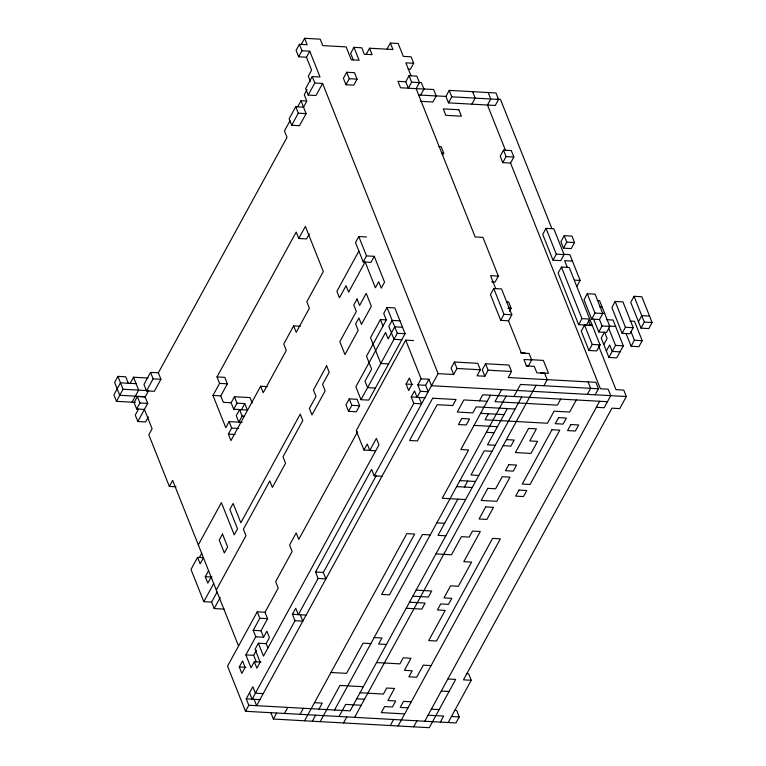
<?xml version="1.0" encoding="UTF-8"?>
<svg xmlns="http://www.w3.org/2000/svg" width="766" height="766" viewBox="0 0 766 766"><rect width="100%" height="100%" fill="white"/><g stroke="black" fill="none" stroke-linecap="round" stroke-linejoin="round"><path stroke-width="1.15" d="M128.286 383.239L125.72 376.786L117.926 376.355L114.622 382.387L119.755 395.294L145.368 396.711M408.125 69.179L410.356 69.304L413.65 63.272L411.083 56.818L403.289 56.387L398.157 43.49L390.363 43.059L392.929 49.503L369.547 48.21L372.113 54.654L364.319 54.223L361.753 47.779L353.959 47.339L359.091 60.236L351.297 59.805L346.165 46.908L322.783 45.615L320.217 39.162L304.629 38.3L307.195 44.754L299.401 44.313L296.107 50.355L298.673 56.799L306.467 57.239L309.761 51.198L301.967 50.767L298.673 56.799M301.335 44.342L304.629 38.3M135.391 402.38L116.461 401.327L123.058 389.252L117.926 376.355M130.21 383.259L133.514 377.217L147.991 378.021M132.049 402.188L138.646 390.114L133.514 377.217M148.451 390.919L145.147 396.96L137.353 396.529L134.06 402.562L136.626 409.015L144.42 409.446L152.118 428.788L148.815 434.829L169.343 486.42L176.027 486.793M158.351 372.812L150.557 372.381L143.96 384.455L146.526 390.899L154.32 391.33L160.917 379.256L158.351 372.812L287.03 137.363L284.464 130.919L289.969 120.856M307.013 89.66L304.265 94.697L306.831 101.141L303.528 107.183L295.733 106.742L289.136 118.816L291.702 125.27L299.496 125.701L306.094 113.627L300.961 100.729L306.534 101.035M309.761 51.198L320.025 76.993L312.231 76.562L305.634 88.636L308.2 95.08L315.994 95.52L322.591 83.446L314.797 83.006L308.2 95.08M297.668 106.771L300.961 100.729M136.626 409.015L139.919 402.973L137.353 396.529M146.526 390.899L153.123 378.825L150.557 372.381M291.702 125.27L298.3 113.196L295.733 106.742M138.55 409.034L135.256 415.067L137.823 421.52L145.617 421.951L148.365 416.915M137.823 421.52L147.714 403.404L145.147 396.96M353.959 47.339L350.665 53.381L353.231 59.825M346.711 72.253L343.407 78.295L345.973 84.739L353.768 85.17L357.071 79.137L354.505 72.684L346.711 72.253L349.277 78.707L345.973 84.739M366.253 54.242L369.547 48.21M387.069 49.091L390.363 43.059M242.171 422.296L229.111 421.654L225.807 427.696L212.977 395.447L219.574 383.373L217.008 376.929L296.203 232.041L298.769 238.485L306.563 238.915L309.311 233.889M298.769 238.485L305.366 226.41L323.329 271.557L306.831 301.737L309.397 308.191L296.203 332.339L293.637 325.885L300.31 326.259M169.343 486.42L172.647 480.378L238.513 645.901M252.158 402.964L250.022 397.592L234.434 396.731L231.131 402.763L223.337 402.332L220.771 395.888L227.368 383.814L224.802 377.36L217.008 376.929M409.063 75.71L411.629 82.163L408.335 88.195L405.769 81.751L409.063 75.71L416.857 76.14L419.423 82.594L416.13 88.626L475.15 236.953L482.944 237.383L498.34 276.086L495.047 282.118L491.705 281.936M237 403.175L244.794 403.605L241.491 409.647L233.697 409.216L237 403.175L234.434 396.731M239.566 409.628L236.263 415.66L238.829 422.114L242.133 416.072L239.566 409.628L247.361 410.059L244.794 403.605M267.315 386.629L260.641 386.255L230.939 440.594L228.373 434.14L231.677 428.108L229.111 421.654M293.637 325.885L283.736 344.001L286.302 350.445L263.207 392.709L260.641 386.255M420.62 95.099L423.924 89.067L421.357 82.613L419.126 82.489M366.588 236.981L358.794 236.55L355.501 242.583L363.199 261.934L370.993 262.365L374.287 256.332L366.493 255.892L363.199 261.934M423.617 88.961L433.642 89.517L436.208 95.961L432.905 102.002L420.658 101.323M198.308 544.875L221.412 502.611L234.243 534.86L237.537 528.818L229.838 509.476L233.142 503.434L240.84 522.785L300.234 414.119L302.8 420.563L282.999 456.785L285.565 463.239L272.37 487.387L269.804 480.933L243.406 529.229L245.972 535.683L216.271 590.012M358.89 251.066L336.896 291.31L339.462 297.763L346.06 285.689L348.626 292.143L365.123 261.953L375.388 287.748L378.691 281.716L381.257 288.16L384.551 282.127L374.287 256.332M445.927 96.42L449.23 90.378L495.995 92.973L498.561 99.427L495.257 105.459L448.493 102.864L445.927 96.42L435.911 95.865M203.143 557.667L197.58 557.361L190.983 569.435L203.813 601.674L211.608 602.105L217.104 592.041M199.505 557.38L201.707 553.349M448.493 102.864L451.796 96.832L449.23 90.378M203.44 557.772L200.146 563.805L197.58 557.361M211.138 577.114L207.845 583.156L205.278 576.702L208.572 570.67M442.614 155.153L443.715 153.143L441.149 146.689L438.928 146.565M471.875 104.166L475.179 98.125L472.612 91.681M203.813 601.674L213.704 583.568M224.189 609.114L214.174 608.558L220.215 597.49M385.997 319.872L380.424 319.556L370.524 337.672L380.798 363.467L388.592 363.898M402.523 327.264L394.729 326.833L388.123 338.907L385.557 332.463L355.864 386.792L360.997 399.689L368.791 400.12L405.09 333.717L394.816 307.922L387.022 307.482L383.728 313.524L386.294 319.977L366.493 356.2L371.625 369.097L365.028 381.171L367.594 387.615L375.388 388.046M349.267 398.866L345.964 404.908L348.53 411.352L356.324 411.782L359.627 405.75L357.061 399.297L349.267 398.866L351.833 405.319L348.53 411.352M360.997 399.689L397.295 333.287L387.022 307.482M503.501 150.146L500.208 156.187L502.774 162.631L510.568 163.072L513.862 157.03L511.295 150.586L503.501 150.146L506.067 156.599L502.774 162.631M357.607 431.727L298.769 539.388L296.203 532.935L289.596 545.009L292.162 551.463L275.664 581.643L278.23 588.097L265.036 612.245L257.242 611.814L227.55 666.142L245.513 711.288L455.952 722.96L459.246 716.919L456.68 710.475L454.458 710.35M413.516 340.573L405.721 340.142L356.228 430.703L363.927 450.044L371.721 450.475M260.986 662.121L254.312 661.757L251.009 667.789L245.876 654.892L255.777 636.785L253.211 630.332L259.808 618.258L257.242 611.814M239.279 666.966L242.573 660.934L245.139 667.378L241.845 673.419L239.279 666.966L245.953 667.339M255.777 636.785L263.571 637.216L261.005 630.763L267.602 618.689L265.036 612.245M263.571 637.216L266.865 631.174L269.431 637.628L266.137 643.66L258.343 643.229L255.04 649.271L260.172 662.169L256.878 668.201L254.312 661.757M363.927 450.044L367.23 444.012L369.796 450.456L375.359 450.762M256.237 661.776L253.67 655.323L256.418 650.296M369.796 450.456L376.393 438.382L378.959 444.835L263.475 656.127L258.343 643.229M406.085 384.053L409.389 378.011L411.955 384.465L408.651 390.497L406.085 384.053L412.769 384.417M245.513 711.288L248.806 705.247L246.24 698.803L252.837 686.729L255.413 693.173L263.207 693.603M259.904 699.645L252.11 699.214L295.006 620.728L292.44 614.284L295.733 608.242L298.3 614.696L318.101 578.474L315.535 572.02L371.625 469.395L374.191 475.839L381.985 476.27M374.191 475.839L413.793 403.395L411.227 396.951L414.521 390.909L417.087 397.363L420.39 391.321L417.824 384.877L421.118 378.835L405.721 340.142M318.101 578.474L325.895 578.904L323.329 572.451L376.125 475.858M420.39 391.321L428.184 391.752L425.618 385.308L428.912 379.266L421.118 378.835M322.591 83.446L438.085 373.645L256.6 705.678L254.034 699.234L246.24 698.803M493.754 288.523L490.451 294.565L500.715 320.36L508.509 320.791L511.812 314.759L501.548 288.954L493.754 288.523L504.018 314.319L500.715 320.36M595.153 394.796L598.457 388.764L595.891 382.311L508.231 377.533L511.525 371.5L508.959 365.047L485.577 363.754L488.143 370.198L484.849 376.24L477.055 375.809L480.349 369.767L477.783 363.323L454.401 362.021L451.107 368.063L453.673 374.507L438.085 373.645M453.673 374.507L456.967 368.475L454.401 362.021M447.871 678.973L455.665 679.404L429.266 727.7L273.385 719.054L276.689 713.012M546.034 228.364L542.73 234.396L552.995 260.191L560.789 260.622L564.092 254.59L553.828 228.795L546.034 228.364L556.298 254.159L552.995 260.191M284.483 713.452L287.777 707.411M509.524 311.341L511.171 308.325L508.605 301.881L506.383 301.756M485.577 363.754L482.283 369.786L484.849 376.24M300.071 714.314L303.365 708.272M564.188 235.679L560.884 241.711L563.45 248.165L571.245 248.596L574.548 242.554L571.982 236.11L564.188 235.679L566.754 242.123L563.45 248.165M304.562 720.787L406.851 533.634L414.645 534.065L381.65 594.435L389.444 594.866L422.439 534.496L430.233 534.927M479.439 400.819L482.743 394.777L607.448 401.7M312.356 721.218L315.659 715.176M318.953 709.144L322.256 703.102L314.462 702.671M490.537 395.218L460.835 449.546L468.629 449.977L442.241 498.273L465.623 499.576M592.319 325.531L584.525 325.09L581.231 331.132L588.93 350.474L596.724 350.914L600.017 344.872L569.224 267.487L561.43 267.056L558.127 273.089L578.656 324.679L586.45 325.119L589.753 319.077L581.959 318.646L578.656 324.679M320.15 721.649L339.951 685.426L363.333 686.719M488.43 413.755L485.127 419.797L547.479 423.253L554.086 411.179L569.674 412.041L576.271 399.967M501.625 389.607L495.028 401.681L557.38 405.137L560.683 399.105M334.541 710.005L506.125 396.079M508.509 320.791L521.349 353.04L529.143 353.471L531.709 359.915L528.406 365.957L526.175 365.832M339.041 716.478L345.638 704.404L361.226 705.266M457.829 499.145L438.028 535.367L445.822 535.798M464.426 487.071L467.72 481.029M507.322 408.584L487.521 444.807L495.315 445.238M513.919 396.51L520.516 384.436L598.457 388.764M576.836 286.484L580.14 280.442L569.875 254.647L563.192 254.283M343.532 722.941L346.835 716.909M521.713 396.941L350.129 710.867L248.806 705.247M354.629 717.34L536.104 385.298M587.283 293.713L583.979 299.755L591.678 319.096L599.472 319.527L602.775 313.495L595.077 294.144L587.283 293.713L594.981 313.064L591.678 319.096M543.898 385.729L547.202 379.697L544.636 373.243L536.842 372.812L534.275 366.368L526.481 365.937L523.915 359.484L531.709 359.915M615.155 301.478L611.862 307.52L622.126 333.315L629.92 333.746L633.223 327.704L622.95 301.909L615.155 301.478L625.429 327.274L622.126 333.315M597.346 300.492L599.567 300.617L609.841 326.412L606.538 332.454L598.744 332.013L602.038 325.981L599.472 319.527M588.93 350.474L592.223 344.441L584.525 325.09M390.296 725.536L393.6 719.504M598.84 346.538L599.941 344.528M603.79 344.566L607.093 338.524L604.527 332.08L601.224 338.112L608.922 357.463L616.726 357.894L623.323 345.82L613.059 320.025L606.375 319.652M398.09 725.967L500.38 538.824L492.586 538.393L436.496 641.018L428.701 640.587L445.199 610.406L437.405 609.966L440.699 603.934L448.493 604.364L451.796 598.332L444.002 597.892L450.6 585.818L458.394 586.258L471.597 562.11L463.803 561.67L480.301 531.489L472.507 531.058L469.204 537.09L461.41 536.66L451.509 554.775L435.921 553.904M634.047 296.308L630.744 302.35L641.018 328.145L648.812 328.576L652.105 322.534L641.841 296.739L634.047 296.308L644.311 322.103L641.018 328.145M606.356 351.01L609.659 344.978L612.226 351.422L620.02 351.862M587.359 394.366L590.663 388.324L588.097 381.88M608.922 357.463L615.529 345.389L608.683 328.193M413.678 726.838L416.982 720.796M638.451 321.691L641.745 315.659L649.539 316.09M424.776 721.227L599.654 401.269M630.054 321.05L634.507 321.299L642.205 340.65L638.911 346.682L631.117 346.251L634.411 340.219L630.993 331.621M440.364 722.099L443.658 716.057L428.07 715.195M448.158 722.529L471.253 680.265L468.687 673.821L466.456 673.697M598.438 345.581L615.969 389.645L623.763 390.076L626.339 396.529L619.732 408.604L611.938 408.173L463.459 679.835L471.253 680.265M413.65 63.272L405.856 62.831L410.988 75.729M405.769 81.751L397.975 81.32L400.541 87.764L423.924 89.067M349.277 78.707L357.071 79.137M411.629 82.163L419.423 82.594M497.153 99.254L500.485 99.446L551.817 228.421M418.389 94.974L436.208 95.961M451.796 96.832L498.561 99.427M298.3 113.196L306.094 113.627M441.494 153.018L443.715 153.143M506.067 156.599L513.862 157.03M566.754 242.123L574.548 242.554M556.298 254.159L564.092 254.59M572.441 261.101L564.647 260.67L567.213 267.114M574.577 280.136L580.14 280.442M498.34 276.086L490.546 275.645L495.679 288.543M599.912 306.946L602.133 307.061M507.839 308.143L511.171 308.325M602.478 313.39L604.7 313.514M594.981 313.064L602.775 313.495M504.018 314.319L511.812 314.759M644.311 322.103L652.105 322.534M588.901 324.995L592.242 325.177M608.941 326.105L615.625 326.469M602.038 325.981L609.841 326.412M625.429 327.274L633.223 327.704M399.948 320.82L392.154 320.389L388.86 326.421L393.992 339.319L401.786 339.75M634.411 340.219L642.205 340.65M397.295 333.287L405.09 333.717M615.529 345.389L623.323 345.82M592.223 344.441L600.017 344.872M520.746 352.829L525.198 353.078M531.106 359.714L543.353 360.393L548.485 373.291L540.691 372.86M456.967 368.475L480.349 369.767M488.143 370.198L511.525 371.5M417.824 384.877L425.618 385.308M626.339 396.529L431.478 385.719L428.912 379.266M153.123 378.825L160.917 379.256M219.574 383.373L227.368 383.814M411.227 396.951L424.881 397.793M487.233 401.25L463.851 399.957L457.254 412.031L472.842 412.893L476.146 406.851L515.116 409.015M596.35 407.301L604.144 407.732L610.751 395.658L608.175 389.214L600.381 388.783L510.568 163.072M136.08 383.67L120.492 382.809L113.895 394.883L116.461 401.327M413.793 403.395L421.587 403.826L419.021 397.382M123.058 389.252L148.671 390.67M212.977 395.447L220.771 395.888M351.833 405.319L359.627 405.75M480.636 413.324L504.018 414.626M139.919 402.973L147.714 403.404M474.039 425.398L497.421 426.7M242.133 416.072L244.354 416.197M486.324 432.302L494.118 432.733M506.412 439.636L514.206 440.067L510.903 446.109L503.109 445.668M231.677 428.108L238.35 428.481M228.373 434.14L235.057 434.514M492.011 451.279L484.217 450.848L471.023 474.997L478.817 475.427M459.926 480.598L475.514 481.46M456.632 486.63L472.22 487.502M436.831 522.852L444.625 523.293M315.535 572.02L323.329 572.451M205.278 576.702L211.962 577.076M416.12 590.126L431.708 590.998L428.414 597.03L412.826 596.168M409.523 602.2L425.111 603.072L421.817 609.104L406.229 608.242M292.44 614.284L306.094 615.127M259.808 618.258L267.602 618.689M295.006 620.728L302.8 621.159L300.234 614.715M253.211 630.332L261.005 630.763M374.143 637.561L381.937 637.992L378.634 644.034L386.428 644.465M370.84 643.593L363.046 643.162L346.548 673.352L330.96 672.491M245.876 654.892L253.67 655.323M376.527 662.571L399.909 663.873L403.213 657.831L411.007 658.262L404.41 670.336L412.204 670.777L408.9 676.809L416.694 677.24L423.292 665.166L431.086 665.597M441.273 691.047L449.067 691.478M360.03 692.761L383.412 694.053L386.715 688.021L394.509 688.452L387.912 700.526L395.706 700.957L392.403 706.999L384.609 706.558L381.305 712.6L404.687 713.893M356.736 698.793L364.53 699.224M411.294 701.819L403.5 701.388L400.197 707.43L407.991 707.861M431.373 709.153L439.167 709.584M451.452 716.488L459.246 716.919M625.985 333.354L631.117 346.251M593.612 319.116L598.744 332.013M588.604 320.858L590.308 325.157M561.43 267.056L581.959 318.646M488.201 92.542L490.767 98.986L487.463 105.028L505.436 150.174M306.467 57.239L311.599 70.137L308.296 76.169L310.441 81.541M299.401 44.313L301.967 50.767M312.231 76.562L314.797 83.006M358.794 236.55L366.493 255.892M380.424 319.556L382.99 326.01M231.131 402.763L233.697 409.216M266.137 643.66L267.851 647.959M270.819 712.6L273.385 719.054M249.544 692.761L252.11 699.214M211.608 602.105L214.174 608.558M222.504 534.036L219.21 540.068L224.342 552.966L227.636 546.934L222.504 534.036M357.061 298.999L353.758 305.04L356.324 311.484L339.826 341.674L344.959 354.572L358.153 330.424L355.587 323.97L358.89 317.938L361.456 324.382L371.357 306.276L366.225 293.378L359.627 305.452L357.061 298.999M326.632 365.822L313.428 389.971L315.994 396.415L309.397 408.489L311.963 414.942L325.157 390.794L322.591 384.34L329.198 372.266L326.632 365.822M432.675 398.224L409.58 440.488L417.374 440.919L437.175 404.697L452.763 405.559L456.057 399.517L432.675 398.224M461.745 418.495L458.451 424.536L466.245 424.967L469.539 418.925L461.745 418.495M487.808 488.363L481.211 500.437L496.799 501.299L509.993 477.151L502.199 476.72L495.602 488.794L487.808 488.363M485.701 506.91L479.104 518.984L486.898 519.415L493.495 507.341L485.701 506.91M508.796 464.646L505.503 470.688L513.297 471.119L516.59 465.077L508.796 464.646M528.597 428.424L515.394 452.572L530.982 453.434L537.588 441.36L529.794 440.929L536.392 428.855L528.597 428.424M518.984 490.096L515.681 496.129L523.475 496.56L526.778 490.527L518.984 490.096M551.98 429.726L522.278 484.055L530.072 484.485L559.774 430.157L551.98 429.726M558.577 417.652L555.273 423.684L563.067 424.115L566.371 418.083L558.577 417.652M570.862 424.546L567.568 430.588L575.362 431.019L578.656 424.986L570.862 424.546M458.853 109.749L443.265 108.887L445.831 115.331L461.419 116.193L458.853 109.749"/></g></svg>
